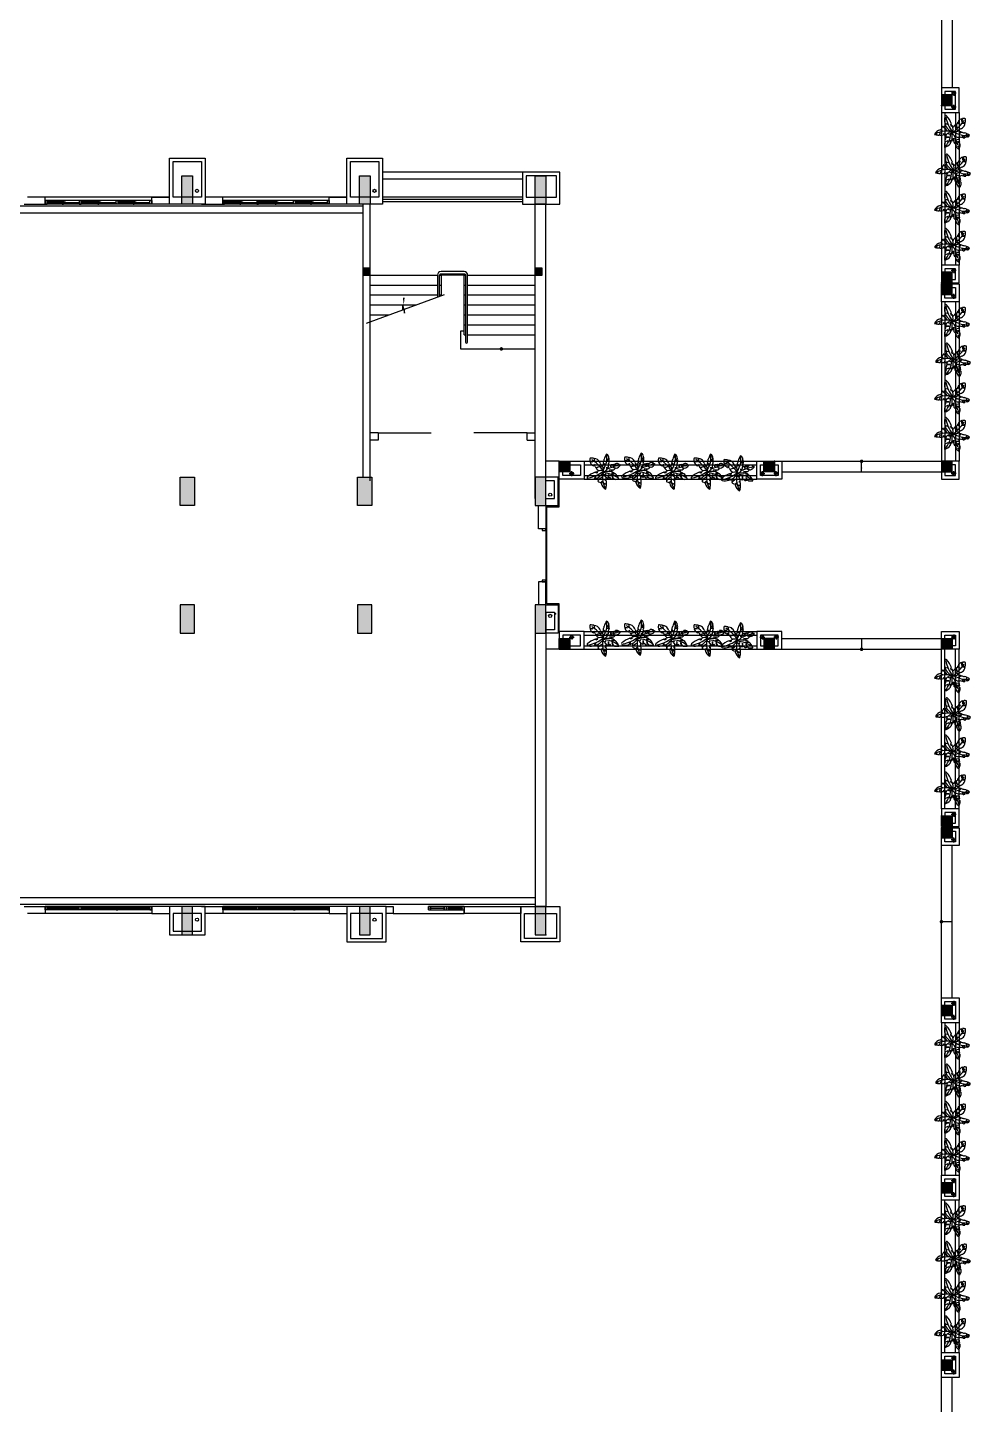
# Model space of a CAD drawing. Header units: millimetres. Extents: x -9574 to 115615, y -25569 to 161230.
# Drawn here: x 51160 to 77728, y 52388 to 91210 of the extents above; entities that cross this region are included whole.
import ezdxf

# ---------------------------------------------------------------- set-up
doc = ezdxf.new("R2010")
doc.units = ezdxf.units.MM
doc.linetypes.add('TT T1$0$HIDDEN', pattern=[0.375, 0.25, -0.125])
for name, color, linetype in [('cot TT T1$0$COT1', 7, 'Continuous'), ('cot TT T1$0$COTPHU7', 7, 'Continuous'), ('TT T1$0$03', 4, 'Continuous'), ('TT T1$0$COTPHU7', 7, 'Continuous'), ('TT T1$0$CUA3', 3, 'Continuous'), ('TT T1$0$DODOC2', 7, 'Continuous'), ('TT T1$0$HATCH', 8, 'Continuous'), ('TT T1$0$HATCH5', 5, 'Continuous'), ('TT T1$0$KHUATNGAN', 2, 'TT T1$0$HIDDEN'), ('TT T1$0$NETCAT8', 8, 'Continuous'), ('TT T1$0$TAYVIN31', 31, 'Continuous'), ('TT T1$0$THAY55', 55, 'Continuous'), ('TT T1$0$TUONG6', 6, 'Continuous')]:
    doc.layers.add(name, color=color, linetype=linetype)
doc.styles.add('TT T1$0$VSIMPLEX.SHX', font='VSIMPLEX.SHX', dxfattribs={"width": 0.8})
doc.linetypes.add('TT T1$0$ZIGZAG', pattern='A,0.0001,-0.2,[131,ltypeshp.shx,S=0.2,R=0,X=-0.2,Y=0],-0.4,[131,ltypeshp.shx,S=0.2,R=180,X=0.2,Y=0],-0.2', length=0.8001)
doc.dimstyles.new('TT T1$0$100', dxfattribs={"dimscale": 0, "dimtxt": 600, "dimasz": 120, "dimexe": 150, "dimexo": 300, "dimgap": 100, "dimtad": 1, "dimdec": 0, "dimzin": 0, "dimdsep": 46, "dimtxsty": 'TT T1$0$VSIMPLEX.SHX', "dimblk1": 'TT T1$0$_OBLIQUE', "dimblk2": 'TT T1$0$_OBLIQUE', "dimsah": 1, "dimcen": 0, "dimdle": 100, "dimclrd": 2, "dimclre": 2, "dimclrt": 4, "dimadec": 0, "dimazin": 0, "dimtfac": 1, "dimtdec": 0, "dimtix": 1, "dimtmove": 2, "dimatfit": 3, "dimfxl": 0, "dimtolj": 1, "dimtzin": 0, "dimlwd": -1, "dimlwe": -1, "dimarcsym": 0})

# ---------------------------------------------------------------- blocks, each defined once
blk = doc.blocks.new('TT T1$0$Cotvuong')
blk.add_hatch(color=256).paths.add_polyline_path([(50, 50), (-50, 50), (-50, -50), (50, -50)])
blk.add_lwpolyline([(-50, -50), (50, -50), (50, 50), (-50, 50)], close=True)
blk.add_point((0, 0))
blk = doc.blocks.new('TT T1$0$CUA WC')
for p, q in [((-2000, 0), (-2000, 100)), ((-1000, 100), (-2000, 100)), ((-2000, 0), (-1000, 0)), ((-1960, 60), (-1960, 40)), ((-1940, 60), (-1960, 60)), ((-1960, 40), (-1940, 40)), ((-1940, 100), (-1940, 60)), ((-1560, 60), (-1940, 60)), ((-1940, 40), (-1940, 0)), ((-1940, 40), (-1560, 40)), ((-1560, 100), (-1560, 60)), ((-1560, 60), (-1540, 60)), ((-1560, 40), (-1560, 0)), ((-1540, 40), (-1560, 40)), ((-1540, 60), (-1540, 40)), ((-1500, 100), (-1500, 0)), ((-1440, 60), (-1460, 60)), ((-1460, 60), (-1460, 40)), ((-1460, 40), (-1440, 40)), ((-1440, 100), (-1440, 60)), ((-1440, 60), (-1060, 60)), ((-1440, 40), (-1440, 0)), ((-1060, 40), (-1440, 40)), ((-1060, 100), (-1060, 60)), ((-1060, 60), (-1040, 60)), ((-1040, 40), (-1060, 40)), ((-1060, 40), (-1060, 0)), ((-1040, 60), (-1040, 40)), ((-1000, 0), (-1000, 100)), ((-1000, 100), (-1000, 0))]:
    blk.add_line(p, q)
blk = doc.blocks.new('TT T1$0$ONG 90')
at = {"layer": 'TT T1$0$03', "ltscale": 2}
blk.add_circle((216316, 240869), 45, dxfattribs=at)
at = {"layer": 'TT T1$0$HATCH', "ltscale": 2}
for points in [[(216386, 240869), (216246, 240869)], [(216316, 240939), (216316, 240799)]]:
    blk.add_lwpolyline(points, dxfattribs=at)
blk = doc.blocks.new('TT T1$0$_OBLIQUE')
at = {"color": 0, "linetype": 'ByBlock'}
blk.add_line((-0.5, -0.5), (0.5, 0.5), dxfattribs=at)
blk = doc.blocks.new('TT T1$0$tree13')
for p, q in [((-708, 1250), (-571, 1222)), ((-529, 1383), (-499, 1243)), ((-499, 1243), (-500, 1373)), ((35, 1419), (-28, 1462)), ((-17, 1484), (35, 1419)), ((151, 1276), (52, 1249)), ((52, 1249), (146, 1257)), ((135, 1379), (70, 1319)), ((70, 1319), (148, 1359)), ((-571, 1222), (-701, 1221)), ((-587, 1064), (-470, 1109)), ((-470, 1109), (-557, 1046)), ((-409, 717), (-471, 758)), ((-443, 965), (-287, 1009)), ((-287, 1009), (-434, 948)), ((-409, 778), (-387, 787)), ((-408, 712), (-409, 778)), ((-387, 787), (-382, 725)), ((-382, 725), (-363, 800)), ((-210, 993), (-208, 1108)), ((-210, 993), (-187, 1086)), ((-21, 1103), (-119, 1155)), ((-109, 1186), (-21, 1103)), ((-61, 621), (4, 690)), ((4, 690), (-36, 591)), ((21, 961), (84, 933)), ((99, 961), (21, 961)), ((122, 659), (109, 493)), ((141, 497), (122, 659)), ((164, 860), (354, 862)), ((299, 829), (164, 860)), ((226, 996), (207, 1094)), ((237, 1100), (226, 996)), ((389, 720), (257, 704)), ((257, 704), (417, 698)), ((313, 1034), (425, 1139)), ((351, 1122), (313, 1034)), ((351, 975), (478, 946)), ((435, 942), (351, 975)), ((597, 1119), (518, 1051)), ((518, 1051), (626, 1099)), ((-496, 470), (-460, 576)), ((-460, 576), (-452, 477)), ((-359, 423), (-174, 534)), ((-174, 534), (-349, 371)), ((-207, 291), (-149, 357)), ((-149, 357), (-202, 266)), ((-73, 259), (31, 204)), ((32, 233), (-73, 259)), ((19, 431), (-35, 405)), ((-35, 405), (23, 398)), ((-31, 113), (20, 65)), ((23, 96), (-31, 113)), ((289, 603), (334, 486)), ((314, 480), (289, 603))]:
    blk.add_line(p, q)
for centre, radius, start, end in [((-426, 1302), 288, 161.22057, 190.46391), ((-688, 570), 825, 78.82497, 90.66973), ((-1663, -299), 1923, 36.70352, 57.46955), ((-688, 570), 825, 67.69491, 76.79451), ((-543, 1079), 304, 15.84499, 56.6107), ((-1747, 1706), 1718, 342.73003, 347.61683), ((-1075, 1448), 1130, 330.67245, 3.64103), ((576, 1196), 659, 156.20131, 167.61683), ((576, 1196), 659, 146.01896, 154.0763), ((6, 1456), 111, 7.54311, 78.04737), ((275, 1456), 160, 174.7063, 208.78898), ((835, 1080), 712, 165.62389, 173.84973), ((33, 1310), 123, 344.00841, 22.93603), ((835, 1080), 712, 164.00841, 164.11009), ((-213, -69), 867, 107.22311, 135.02068), ((-1099, 2078), 1607, 281.5143, 307.81512), ((-426, 1302), 288, 196.40707, 234.18705), ((-525, 1162), 116, 233.23245, 237.5887), ((-525, 1162), 116, 255.92903, 267.09096), ((-519, 992), 55.6, 24.20547, 101.40539), ((-75, 1191), 432, 204.20547, 211.55133), ((-610, 994), 540, 287.04088, 341.5638), ((-75, 1191), 432, 213.43574, 237.83866), ((-204, 502), 338, 71.72741, 118.19391), ((-162, 1187), 91.7, 195.84499, 230.56058), ((-436, 855), 339, 47.95142, 50.56058), ((-436, 855), 339, 354.60078, 42.92546), ((1500, 696), 1682, 164.075, 168.42838), ((1035, 558), 1182, 173.24967, 205.59269), ((712, 1234), 986, 210.56587, 218.42142), ((-223, -578), 1327, 53.45552, 85.59403), ((-216, 1107), 347, 286.68382, 329.89098), ((1500, 696), 1682, 162.73003, 163.0792), ((280, -4556), 5352, 91.68042, 93.97712), ((2057, -3980), 5268, 107.3413, 112.30582), ((-216, 1107), 347, 335.14276, 8.16711), ((136, 335), 459, 57.07131, 91.68042), ((-414, 4662), 3622, 278.63524, 279.86649), ((126, 1177), 389, 277.77307, 296.42515), ((-414, 4662), 3622, 280.35814, 282.19773), ((126, 1177), 389, 305.99623, 321.84597), ((136, 335), 459, 17.5149, 52.2403), ((-414, 4662), 3622, 283.39804, 283.54829), ((487, 925), 223, 60.44682, 103.54829), ((404, 1231), 294, 284.4707, 323.14766), ((614, 1074), 32.6, 323.14766, 55.43795), ((-791, 509), 48.9, 135.02068, 258.40698), ((-666, 1148), 699, 259.55572, 284.07698), ((-125, 435), 234, 157.07713, 182.74732), ((-125, 435), 234, 195.99005, 196.05894), ((-294, 386), 57.9, 196.05894, 237.73172), ((-147, 618), 332, 237.73172, 259.80305), ((175, 342), 385, 191.41461, 242.88771), ((712, 1234), 986, 220.69477, 225.75557), ((-972, 251), 1004, 345.52388, 349.58652), ((109, 502), 101, 159.08152, 190.52006), ((-1279, 245), 1311, 8.16996, 10.52006), ((-972, 251), 1004, 351.20185, 357.36022), ((-1279, 245), 1311, 1.75564, 6.73455), ((109, 615), 122, 225.75557, 269.97568), ((-972, 251), 1004, 358.98997, 1.92966), ((109, 615), 122, 285.20686, 289.73687), ((448, -329), 882, 107.10126, 109.73687), ((194, 496), 18.4, 357.81276, 107.10126), ((245, 494), 32.2, 177.81276, 248.04605), ((261, 533), 74.9, 248.04605, 310.86142), ((336, 446), 40.5, 122.98824, 130.86142), ((336, 446), 40.5, 45.3238, 92.90929), ((445, 556), 114, 225.3238, 268.31736), ((464, 1204), 762, 268.31736, 278.12574), ((570, 461), 12.2, 278.12574, 73.06874)]:
    blk.add_arc(centre, radius, start, end)
blk = doc.blocks.new('cot TT T1$0$Cotvuong')
blk.add_hatch(color=256).paths.add_polyline_path([(50, 50), (-50, 50), (-50, -50), (50, -50)])
blk.add_lwpolyline([(-50, -50), (50, -50), (50, 50), (-50, 50)], close=True)
blk.add_point((0, 0))
blk = doc.blocks.new('cot TT T1$0$cothh')
at = {"layer": 'cot TT T1$0$COT1'}
for points in [[(-86230, 65760), (-86230, 65460), (-87030, 65460), (-87030, 65760)], [(-78530, 65760), (-78530, 65460), (-77730, 65460), (-77730, 65760)], [(-74930, 65760), (-74930, 65460), (-74130, 65460), (-74130, 65760)], [(-66430, 65760), (-66430, 65460), (-65630, 65460), (-65630, 65760)], [(-86230, 60810), (-86230, 60510), (-87030, 60510), (-87030, 60810)], [(-77730, 60860), (-77730, 60460), (-78530, 60460), (-78530, 60860)], [(-74930, 60860), (-74930, 60460), (-74130, 60460), (-74130, 60860)], [(-66430, 60810), (-66430, 60510), (-65630, 60510), (-65630, 60810)], [(-86230, 55810), (-86230, 55510), (-87030, 55510), (-87030, 55810)], [(-77730, 55860), (-77730, 55460), (-78530, 55460), (-78530, 55860)], [(-74930, 55860), (-74930, 55460), (-74130, 55460), (-74130, 55860)], [(-66430, 55810), (-66430, 55510), (-65630, 55510), (-65630, 55810)]]:
    blk.add_hatch(color=9, dxfattribs=at).paths.add_polyline_path(points)
at = {"layer": 'cot TT T1$0$COT1', "color": 9}
for points in [[(-86230, 65760), (-86230, 65460), (-87030, 65460), (-87030, 65760)], [(-78530, 65760), (-78530, 65460), (-77730, 65460), (-77730, 65760)], [(-74930, 65760), (-74930, 65460), (-74130, 65460), (-74130, 65760)], [(-66430, 65760), (-66430, 65460), (-65630, 65460), (-65630, 65760)], [(-86230, 60810), (-86230, 60510), (-87030, 60510), (-87030, 60810)], [(-77730, 60860), (-77730, 60460), (-78530, 60460), (-78530, 60860)], [(-74930, 60860), (-74930, 60460), (-74130, 60460), (-74130, 60860)], [(-66430, 60810), (-66430, 60510), (-65630, 60510), (-65630, 60810)], [(-86230, 55810), (-86230, 55510), (-87030, 55510), (-87030, 55810)], [(-77730, 55860), (-77730, 55460), (-78530, 55460), (-78530, 55860)], [(-74930, 55860), (-74930, 55460), (-74130, 55460), (-74130, 55860)], [(-66430, 55810), (-66430, 55510), (-65630, 55510), (-65630, 55810)]]:
    blk.add_lwpolyline(points, close=True, dxfattribs=at)
at = {"layer": 'cot TT T1$0$COT1'}
blk.add_point((-74680, 66040), dxfattribs=at)
at = {"layer": 'cot TT T1$0$COT1', "color": 9, "ltscale": 2}
for p in [(-87030, 65760), (-77730, 65760), (-74130, 65760), (-65630, 65760)]:
    blk.add_point(p, dxfattribs=at)
at = {"layer": 'cot TT T1$0$COTPHU7', "ltscale": 2, "xscale": 2, "yscale": 2, "rotation": 270}
for p in [(-84330, 65560), (-84330, 60710)]:
    blk.add_blockref('cot TT T1$0$Cotvuong', p, dxfattribs=at)
blk = doc.blocks.new('cot TT T1')
at = {"layer": 'cot TT T1$0$COT1'}
for points in [[(77210, 89010), (77210, 89310), (76910, 89310), (76910, 89010)], [(77210, 84010), (77210, 84310), (76910, 84310), (76910, 84010)], [(77210, 83680), (77210, 83980), (76910, 83980), (76910, 83680)], [(66440, 78980), (66440, 78680), (66140, 78680), (66140, 78980)], [(72210, 78680), (71910, 78680), (71910, 78980), (72210, 78980)], [(77210, 78680), (77210, 78980), (76910, 78980), (76910, 78680)], [(66440, 73980), (66440, 73680), (66140, 73680), (66140, 73980)], [(72210, 73980), (71910, 73980), (71910, 73680), (72210, 73680)], [(77210, 73980), (77210, 73680), (76910, 73680), (76910, 73980)], [(77210, 68980), (77210, 68680), (76910, 68680), (76910, 68980)], [(77210, 68650), (77210, 68350), (76910, 68350), (76910, 68650)], [(77210, 63650), (77210, 63350), (76910, 63350), (76910, 63650)], [(77210, 58650), (77210, 58350), (76910, 58350), (76910, 58650)], [(77210, 53650), (77210, 53350), (76910, 53350), (76910, 53650)]]:
    blk.add_hatch(color=256, dxfattribs=at).paths.add_polyline_path(points)
for points in [[(77210, 89010), (77210, 89310), (76910, 89310), (76910, 89010)], [(77210, 89010), (77210, 89310), (76910, 89310), (76910, 89010)], [(77210, 84010), (77210, 84310), (76910, 84310), (76910, 84010)], [(77210, 84010), (77210, 84310), (76910, 84310), (76910, 84010)], [(77210, 83680), (77210, 83980), (76910, 83980), (76910, 83680)], [(77210, 83680), (77210, 83980), (76910, 83980), (76910, 83680)], [(66440, 78980), (66440, 78680), (66140, 78680), (66140, 78980)], [(66440, 78980), (66440, 78680), (66140, 78680), (66140, 78980)], [(72210, 78680), (71910, 78680), (71910, 78980), (72210, 78980)], [(72210, 78680), (71910, 78680), (71910, 78980), (72210, 78980)], [(77210, 78680), (77210, 78980), (76910, 78980), (76910, 78680)], [(77210, 78680), (77210, 78980), (76910, 78980), (76910, 78680)], [(66440, 73980), (66440, 73680), (66140, 73680), (66140, 73980)], [(66440, 73980), (66440, 73680), (66140, 73680), (66140, 73980)], [(72210, 73980), (71910, 73980), (71910, 73680), (72210, 73680)], [(72210, 73980), (71910, 73980), (71910, 73680), (72210, 73680)], [(77210, 73980), (77210, 73680), (76910, 73680), (76910, 73980)], [(77210, 73980), (77210, 73680), (76910, 73680), (76910, 73980)], [(77210, 68980), (77210, 68680), (76910, 68680), (76910, 68980)], [(77210, 68980), (77210, 68680), (76910, 68680), (76910, 68980)], [(77210, 68650), (77210, 68350), (76910, 68350), (76910, 68650)], [(77210, 68650), (77210, 68350), (76910, 68350), (76910, 68650)], [(77210, 63650), (77210, 63350), (76910, 63350), (76910, 63650)], [(77210, 63650), (77210, 63350), (76910, 63350), (76910, 63650)], [(77210, 58650), (77210, 58350), (76910, 58350), (76910, 58650)], [(77210, 58650), (77210, 58350), (76910, 58350), (76910, 58650)], [(77210, 53650), (77210, 53350), (76910, 53350), (76910, 53650)], [(77210, 53650), (77210, 53350), (76910, 53350), (76910, 53650)]]:
    blk.add_lwpolyline(points, close=True, dxfattribs=at)
for p in [(76910, 89010), (76910, 84010), (76910, 83680), (72210, 78980), (76910, 78680), (76910, 73980), (72210, 73680), (76910, 68980), (76910, 68650), (76910, 63650), (76910, 58650), (76910, 53650)]:
    blk.add_point(p, dxfattribs=at)
at = {"layer": 'cot TT T1$0$COT1', "rotation": 270}
blk.add_blockref('cot TT T1$0$cothh', (0, 0), dxfattribs=at)
blk = doc.blocks.new('TT T1')
at = {"layer": 'TT T1$0$03', "ltscale": 2}
for p, q in [((66140, 78980), (65760, 78980)), ((66140, 73680), (65760, 73680))]:
    blk.add_line(p, q, dxfattribs=at)
for points in [[(76910, 93810), (76910, 89510)], [(77210, 93810), (77210, 89510)], [(76910, 88810), (76910, 84510)], [(77010, 88810), (77010, 84510)], [(77310, 88810), (77310, 84510)], [(77410, 88810), (77410, 84510)], [(76910, 83480), (76910, 78980)], [(77010, 83480), (77010, 78980)], [(77310, 83480), (77310, 78980)], [(77410, 83480), (77410, 78980)], [(66840, 78980), (71710, 78980)], [(66840, 78880), (71710, 78880)], [(72410, 78980), (76910, 78980)], [(66140.1, 74180), (66140.1, 74960), (65790.1, 74960), (65790.1, 77700.2), (66140.1, 77700.2), (66140.1, 78480)], [(66840, 78580), (71710, 78580)], [(66840, 78480), (71710, 78480)], [(72410, 78680), (76910, 78680)], [(66840, 74180), (71710, 74180)], [(66840, 74080), (71710, 74080)], [(66840, 73780), (71710, 73780)], [(72410, 73980), (76910, 73980)], [(66840, 73680), (71710, 73680)], [(72410, 73680), (76910, 73680)], [(76910, 69180), (76910, 73680)], [(77010, 69180), (77010, 73680)], [(77310, 69180), (77310, 73680)], [(77410, 69180), (77410, 73680)], [(76910, 63850), (76910, 68150)], [(77210, 63850), (77210, 68150)], [(76910, 63150), (76910, 58850)], [(77010, 63150), (77010, 58850)], [(77310, 63150), (77310, 58850)], [(77410, 63150), (77410, 58850)], [(76910, 53850), (76910, 58150)], [(77010, 53850), (77010, 58150)], [(77310, 53850), (77310, 58150)], [(77410, 53850), (77410, 58150)], [(76910, 48850), (76910, 53150)], [(77210, 48850), (77210, 53150)]]:
    blk.add_lwpolyline(points, dxfattribs=at)
at = {"layer": 'TT T1$0$CUA3'}
for p, q in [((54660.1, 86430.2), (51660.1, 86430.2)), ((54660.1, 86330.2), (51660.1, 86330.2)), ((54660.1, 86230.2), (51660.1, 86230.2)), ((52138.9, 86245.2), (51710.1, 86245.2)), ((51740.1, 86280.2), (52188.9, 86280.2)), ((52168.9, 86245.2), (52587.7, 86245.2)), ((52218.9, 86280.2), (52617.7, 86280.2)), ((53135.6, 86245.2), (52667.7, 86245.2)), ((52697.7, 86280.2), (53185.6, 86280.2)), ((53165.6, 86245.2), (53622.4, 86245.2)), ((53215.6, 86280.2), (53652.4, 86280.2)), ((54131.2, 86245.2), (53702.4, 86245.2)), ((53732.4, 86280.2), (54181.2, 86280.2)), ((54161.2, 86245.2), (54580.1, 86245.2)), ((54211.2, 86280.2), (54610.1, 86280.2)), ((59660.1, 86430.2), (56660.1, 86430.2)), ((59660.1, 86330.2), (56660.1, 86330.2)), ((59660.1, 86230.2), (56660.1, 86230.2)), ((57138.9, 86245.2), (56710.1, 86245.2)), ((56740.1, 86280.2), (57188.9, 86280.2)), ((57168.9, 86245.2), (57587.7, 86245.2)), ((57218.9, 86280.2), (57617.7, 86280.2)), ((58135.6, 86245.2), (57667.7, 86245.2)), ((57697.7, 86280.2), (58185.6, 86280.2)), ((58165.6, 86245.2), (58622.4, 86245.2)), ((58215.6, 86280.2), (58652.4, 86280.2)), ((59131.2, 86245.2), (58702.4, 86245.2)), ((58732.4, 86280.2), (59181.2, 86280.2)), ((59161.2, 86245.2), (59580.1, 86245.2)), ((59211.2, 86280.2), (59610.1, 86280.2)), ((54660.1, 66430.2), (51660.1, 66430.2)), ((52138.9, 66415.2), (51710.1, 66415.2)), ((52168.9, 66415.2), (52587.7, 66415.2)), ((53135.6, 66415.2), (52667.7, 66415.2)), ((53165.6, 66415.2), (53622.4, 66415.2)), ((54131.2, 66415.2), (53702.4, 66415.2)), ((54161.2, 66415.2), (54580.1, 66415.2)), ((59660.1, 66430.2), (56660.1, 66430.2)), ((57138.9, 66415.2), (56710.1, 66415.2)), ((57168.9, 66415.2), (57587.7, 66415.2)), ((58135.6, 66415.2), (57667.7, 66415.2)), ((58165.6, 66415.2), (58622.4, 66415.2)), ((59131.2, 66415.2), (58702.4, 66415.2)), ((59161.2, 66415.2), (59580.1, 66415.2)), ((54660.1, 66330.2), (51660.1, 66330.2)), ((54660.1, 66230.2), (51660.1, 66230.2)), ((51740.1, 66380.2), (52188.9, 66380.2)), ((52218.9, 66380.2), (52617.7, 66380.2)), ((52697.7, 66380.2), (53185.6, 66380.2)), ((53215.6, 66380.2), (53652.4, 66380.2)), ((53732.4, 66380.2), (54181.2, 66380.2)), ((54211.2, 66380.2), (54610.1, 66380.2)), ((59660.1, 66330.2), (56660.1, 66330.2)), ((59660.1, 66230.2), (56660.1, 66230.2)), ((56740.1, 66380.2), (57188.9, 66380.2)), ((57218.9, 66380.2), (57617.7, 66380.2)), ((57697.7, 66380.2), (58185.6, 66380.2)), ((58215.6, 66380.2), (58652.4, 66380.2)), ((58732.4, 66380.2), (59181.2, 66380.2)), ((59211.2, 66380.2), (59610.1, 66380.2)), ((61460.1, 66230.6), (63460.1, 66230.6))]:
    blk.add_line(p, q, dxfattribs=at)
at = {"layer": 'TT T1$0$CUA3', "linetype": 'TT T1$0$ZIGZAG', "ltscale": 0.2}
for p, q in [((61035, 79780.4), (62535, 79780.4)), ((65235, 79780.4), (63735, 79780.4))]:
    blk.add_line(p, q, dxfattribs=at)
at = {"layer": 'TT T1$0$CUA3', "ltscale": 2}
blk.add_line((65760, 77079.9), (65760, 75579.9), dxfattribs=at)
blk.add_line((65760, 77079.9), (65760, 75579.9), dxfattribs=at)
at = {"layer": 'TT T1$0$CUA3'}
for points in [[(51660.1, 86230.2), (51710.1, 86230.2), (51710.1, 86330.2), (51660.1, 86330.2)], [(51710.1, 86265.2), (51740.1, 86265.2), (51740.1, 86295.2), (51710.1, 86295.2)], [(52188.9, 86295.2), (51740.1, 86295.2), (51740.1, 86265.2), (52188.9, 86265.2)], [(52138.9, 86230.2), (52168.9, 86230.2), (52168.9, 86260.2), (52138.9, 86260.2)], [(52587.7, 86230.2), (52168.9, 86230.2), (52168.9, 86260.2), (52587.7, 86260.2)], [(52218.9, 86265.2), (52188.9, 86265.2), (52188.9, 86295.2), (52218.9, 86295.2)], [(52617.7, 86230.2), (52587.7, 86230.2), (52587.7, 86260.2), (52617.7, 86260.2)], [(52617.7, 86230.2), (52667.7, 86230.2), (52667.7, 86330.2), (52617.7, 86330.2)], [(52667.7, 86265.2), (52697.7, 86265.2), (52697.7, 86295.2), (52667.7, 86295.2)], [(53185.6, 86295.2), (52697.7, 86295.2), (52697.7, 86265.2), (53185.6, 86265.2)], [(53135.6, 86230.2), (53165.6, 86230.2), (53165.6, 86260.2), (53135.6, 86260.2)], [(53622.4, 86230.2), (53165.6, 86230.2), (53165.6, 86260.2), (53622.4, 86260.2)], [(53215.6, 86265.2), (53185.6, 86265.2), (53185.6, 86295.2), (53215.6, 86295.2)], [(53652.4, 86230.2), (53622.4, 86230.2), (53622.4, 86260.2), (53652.4, 86260.2)], [(53702.4, 86230.2), (53652.4, 86230.2), (53652.4, 86330.2), (53702.4, 86330.2)], [(53702.4, 86265.2), (53732.4, 86265.2), (53732.4, 86295.2), (53702.4, 86295.2)], [(54181.2, 86295.2), (53732.4, 86295.2), (53732.4, 86265.2), (54181.2, 86265.2)], [(54131.2, 86230.2), (54161.2, 86230.2), (54161.2, 86260.2), (54131.2, 86260.2)], [(54580.1, 86230.2), (54161.2, 86230.2), (54161.2, 86260.2), (54580.1, 86260.2)], [(54211.2, 86265.2), (54181.2, 86265.2), (54181.2, 86295.2), (54211.2, 86295.2)], [(54610.1, 86230.2), (54580.1, 86230.2), (54580.1, 86260.2), (54610.1, 86260.2)], [(54660.1, 86230.2), (54610.1, 86230.2), (54610.1, 86330.2), (54660.1, 86330.2)], [(56660.1, 86230.2), (56710.1, 86230.2), (56710.1, 86330.2), (56660.1, 86330.2)], [(56710.1, 86265.2), (56740.1, 86265.2), (56740.1, 86295.2), (56710.1, 86295.2)], [(57188.9, 86295.2), (56740.1, 86295.2), (56740.1, 86265.2), (57188.9, 86265.2)], [(57138.9, 86230.2), (57168.9, 86230.2), (57168.9, 86260.2), (57138.9, 86260.2)], [(57587.7, 86230.2), (57168.9, 86230.2), (57168.9, 86260.2), (57587.7, 86260.2)], [(57218.9, 86265.2), (57188.9, 86265.2), (57188.9, 86295.2), (57218.9, 86295.2)], [(57617.7, 86230.2), (57587.7, 86230.2), (57587.7, 86260.2), (57617.7, 86260.2)], [(57617.7, 86230.2), (57667.7, 86230.2), (57667.7, 86330.2), (57617.7, 86330.2)], [(57667.7, 86265.2), (57697.7, 86265.2), (57697.7, 86295.2), (57667.7, 86295.2)], [(58185.6, 86295.2), (57697.7, 86295.2), (57697.7, 86265.2), (58185.6, 86265.2)], [(58135.6, 86230.2), (58165.6, 86230.2), (58165.6, 86260.2), (58135.6, 86260.2)], [(58622.4, 86230.2), (58165.6, 86230.2), (58165.6, 86260.2), (58622.4, 86260.2)], [(58215.6, 86265.2), (58185.6, 86265.2), (58185.6, 86295.2), (58215.6, 86295.2)], [(58652.4, 86230.2), (58622.4, 86230.2), (58622.4, 86260.2), (58652.4, 86260.2)], [(58702.4, 86230.2), (58652.4, 86230.2), (58652.4, 86330.2), (58702.4, 86330.2)], [(58702.4, 86265.2), (58732.4, 86265.2), (58732.4, 86295.2), (58702.4, 86295.2)], [(59181.2, 86295.2), (58732.4, 86295.2), (58732.4, 86265.2), (59181.2, 86265.2)], [(59131.2, 86230.2), (59161.2, 86230.2), (59161.2, 86260.2), (59131.2, 86260.2)], [(59580.1, 86230.2), (59161.2, 86230.2), (59161.2, 86260.2), (59580.1, 86260.2)], [(59211.2, 86265.2), (59181.2, 86265.2), (59181.2, 86295.2), (59211.2, 86295.2)], [(59610.1, 86230.2), (59580.1, 86230.2), (59580.1, 86260.2), (59610.1, 86260.2)], [(59660.1, 86230.2), (59610.1, 86230.2), (59610.1, 86330.2), (59660.1, 86330.2)], [(51660.1, 66430.2), (51710.1, 66430.2), (51710.1, 66330.2), (51660.1, 66330.2)], [(51710.1, 66395.2), (51740.1, 66395.2), (51740.1, 66365.2), (51710.1, 66365.2)], [(52188.9, 66365.2), (51740.1, 66365.2), (51740.1, 66395.2), (52188.9, 66395.2)], [(52138.9, 66430.2), (52168.9, 66430.2), (52168.9, 66400.2), (52138.9, 66400.2)], [(52587.7, 66430.2), (52168.9, 66430.2), (52168.9, 66400.2), (52587.7, 66400.2)], [(52218.9, 66395.2), (52188.9, 66395.2), (52188.9, 66365.2), (52218.9, 66365.2)], [(52617.7, 66430.2), (52587.7, 66430.2), (52587.7, 66400.2), (52617.7, 66400.2)], [(52617.7, 66430.2), (52667.7, 66430.2), (52667.7, 66330.2), (52617.7, 66330.2)], [(52667.7, 66395.2), (52697.7, 66395.2), (52697.7, 66365.2), (52667.7, 66365.2)], [(53185.6, 66365.2), (52697.7, 66365.2), (52697.7, 66395.2), (53185.6, 66395.2)], [(53135.6, 66430.2), (53165.6, 66430.2), (53165.6, 66400.2), (53135.6, 66400.2)], [(53622.4, 66430.2), (53165.6, 66430.2), (53165.6, 66400.2), (53622.4, 66400.2)], [(53215.6, 66395.2), (53185.6, 66395.2), (53185.6, 66365.2), (53215.6, 66365.2)], [(53652.4, 66430.2), (53622.4, 66430.2), (53622.4, 66400.2), (53652.4, 66400.2)], [(53702.4, 66430.2), (53652.4, 66430.2), (53652.4, 66330.2), (53702.4, 66330.2)], [(53702.4, 66395.2), (53732.4, 66395.2), (53732.4, 66365.2), (53702.4, 66365.2)], [(54181.2, 66365.2), (53732.4, 66365.2), (53732.4, 66395.2), (54181.2, 66395.2)], [(54131.2, 66430.2), (54161.2, 66430.2), (54161.2, 66400.2), (54131.2, 66400.2)], [(54580.1, 66430.2), (54161.2, 66430.2), (54161.2, 66400.2), (54580.1, 66400.2)], [(54211.2, 66395.2), (54181.2, 66395.2), (54181.2, 66365.2), (54211.2, 66365.2)], [(54610.1, 66430.2), (54580.1, 66430.2), (54580.1, 66400.2), (54610.1, 66400.2)], [(54660.1, 66430.2), (54610.1, 66430.2), (54610.1, 66330.2), (54660.1, 66330.2)], [(56660.1, 66430.2), (56710.1, 66430.2), (56710.1, 66330.2), (56660.1, 66330.2)], [(56710.1, 66395.2), (56740.1, 66395.2), (56740.1, 66365.2), (56710.1, 66365.2)], [(57188.9, 66365.2), (56740.1, 66365.2), (56740.1, 66395.2), (57188.9, 66395.2)], [(57138.9, 66430.2), (57168.9, 66430.2), (57168.9, 66400.2), (57138.9, 66400.2)], [(57587.7, 66430.2), (57168.9, 66430.2), (57168.9, 66400.2), (57587.7, 66400.2)], [(57218.9, 66395.2), (57188.9, 66395.2), (57188.9, 66365.2), (57218.9, 66365.2)], [(57617.7, 66430.2), (57587.7, 66430.2), (57587.7, 66400.2), (57617.7, 66400.2)], [(57617.7, 66430.2), (57667.7, 66430.2), (57667.7, 66330.2), (57617.7, 66330.2)], [(57667.7, 66395.2), (57697.7, 66395.2), (57697.7, 66365.2), (57667.7, 66365.2)], [(58185.6, 66365.2), (57697.7, 66365.2), (57697.7, 66395.2), (58185.6, 66395.2)], [(58135.6, 66430.2), (58165.6, 66430.2), (58165.6, 66400.2), (58135.6, 66400.2)], [(58622.4, 66430.2), (58165.6, 66430.2), (58165.6, 66400.2), (58622.4, 66400.2)], [(58215.6, 66395.2), (58185.6, 66395.2), (58185.6, 66365.2), (58215.6, 66365.2)], [(58652.4, 66430.2), (58622.4, 66430.2), (58622.4, 66400.2), (58652.4, 66400.2)], [(58702.4, 66430.2), (58652.4, 66430.2), (58652.4, 66330.2), (58702.4, 66330.2)], [(58702.4, 66395.2), (58732.4, 66395.2), (58732.4, 66365.2), (58702.4, 66365.2)], [(59181.2, 66365.2), (58732.4, 66365.2), (58732.4, 66395.2), (59181.2, 66395.2)], [(59131.2, 66430.2), (59161.2, 66430.2), (59161.2, 66400.2), (59131.2, 66400.2)], [(59580.1, 66430.2), (59161.2, 66430.2), (59161.2, 66400.2), (59580.1, 66400.2)], [(59211.2, 66395.2), (59181.2, 66395.2), (59181.2, 66365.2), (59211.2, 66365.2)], [(59610.1, 66430.2), (59580.1, 66430.2), (59580.1, 66400.2), (59610.1, 66400.2)], [(59660.1, 66430.2), (59610.1, 66430.2), (59610.1, 66330.2), (59660.1, 66330.2)]]:
    blk.add_lwpolyline(points, close=True, dxfattribs=at)
at = {"layer": 'TT T1$0$CUA3', "ltscale": 2}
for points in [[(65760, 77079.9), (65660, 77079.9), (65660, 77029.9), (65760, 77029.9)], [(65760, 75629.9), (65660, 75629.9), (65660, 75579.9), (65760, 75579.9)]]:
    blk.add_lwpolyline(points, close=True, dxfattribs=at)
at = {"layer": 'TT T1$0$DODOC2', "ltscale": 2}
for centre in [(55935.1, 86605.1), (60935.1, 86605.1), (65885.1, 78038.8), (65885.1, 74621.9), (55935.1, 66055.4), (60935.1, 66055.4)]:
    blk.add_circle(centre, 45, dxfattribs=at)
at = {"layer": 'TT T1$0$HATCH5', "ltscale": 2}
blk.add_lwpolyline([(76910, 83480), (76910, 78980)], dxfattribs=at)
at = {"layer": 'TT T1$0$KHUATNGAN', "ltscale": 2}
for points in [[(33130.1, 86180.2), (60610.1, 86180.2), (60610.1, 85980.2), (33130.1, 85980.2)], [(65460, 66480.2), (5050.1, 66480.2), (5050.1, 66680.2), (65460, 66680.2)]]:
    blk.add_lwpolyline(points, close=True, dxfattribs=at)
at = {"layer": 'TT T1$0$NETCAT8'}
blk.add_lwpolyline([(64510.1, 82150, 0, 0, 0), (64510.1, 85230, 0, 0, 0), (61760.1, 85230, 0, 0, 0), (61760.1, 83390, 0, 50, 0), (61760.1, 83590, 0, 0, 0)], format="xyseb", dxfattribs=at)
blk.add_lwpolyline([(60710.1, 82877.8), (61735.1, 83250.9), (61735.1, 83360), (61785.1, 83160), (61785.1, 83269.1), (62910.1, 83678.6)], dxfattribs=at)
at = {"layer": 'TT T1$0$NETCAT8', "const_width": 50}
for points in [[(64485.1, 82150, 1), (64535.1, 82150, 1)], [(74660, 78955, -1), (74660, 79005, -1)], [(74660, 73705, 1), (74660, 73655, 1)], [(76935, 66000, -1), (76885, 66000, -1)]]:
    blk.add_lwpolyline(points, format="xyb", close=True, dxfattribs=at)
at = {"layer": 'TT T1$0$TAYVIN31'}
for p, q in [((65110.1, 86360.2), (61160.1, 86360.2)), ((65110.1, 86300.2), (61160.1, 86300.2))]:
    blk.add_line(p, q, dxfattribs=at)
blk.add_lwpolyline([(62770.1, 83627.6), (62770.1, 84230, -0.4142136), (62810.1, 84270), (63460.1, 84270, -0.4142136), (63500.1, 84230), (63500.1, 82340, 1), (63560.1, 82340), (63560.1, 84230, 0.4142136), (63460.1, 84330), (62810.1, 84330, 0.4142136), (62710.1, 84230), (62710.1, 83605.8)], format="xyb", dxfattribs=at)
at = {"layer": 'TT T1$0$THAY55'}
for p, q in [((55160.1, 86430), (51160.1, 86430)), ((60160.1, 86430), (56160.1, 86430)), ((65110.1, 86430.2), (61160.1, 86430.2)), ((60810.1, 84230), (62710.1, 84230)), ((60810.1, 83950), (62710.1, 83950)), ((62770.1, 84230), (62810.1, 84230)), ((62770.1, 83950), (62810.1, 83950)), ((63460.1, 84230), (63500.1, 84230)), ((63460.1, 83950), (63500.1, 83950)), ((63560.1, 84230), (65460.1, 84230)), ((63560.1, 83950), (65460.1, 83950)), ((60810.1, 83670), (62710.1, 83670)), ((62770.1, 83670), (62810.1, 83670)), ((63460.1, 83670), (63500.1, 83670)), ((63560.1, 83670), (65460.1, 83670)), ((60810.1, 83390), (62117.2, 83390)), ((60810.1, 83110), (61348, 83110)), ((63460.1, 83390), (63500.1, 83390)), ((63460.1, 83110), (63500.1, 83110)), ((63560.1, 83390), (65460.1, 83390)), ((63560.1, 83110), (65460.1, 83110)), ((63460.1, 82830), (63500.1, 82830)), ((63560.1, 82830), (65460.1, 82830)), ((63460.1, 82550), (63500.1, 82550)), ((63560.1, 82550), (65460.1, 82550))]:
    blk.add_line(p, q, dxfattribs=at)
for points in [[(63460.1, 82550), (63460.1, 84230), (62810.1, 84230), (62810.1, 83642.2)], [(63460.1, 82650), (63360.1, 82650), (63360.1, 82150), (65460.1, 82150)]]:
    blk.add_lwpolyline(points, dxfattribs=at)
at = {"layer": 'TT T1$0$TUONG6', "ltscale": 2}
for p, q in [((65110.1, 87130.2), (61160.1, 87130.2)), ((65110.1, 86930.2), (61160.1, 86930.2))]:
    blk.add_line(p, q, dxfattribs=at)
at = {"layer": 'TT T1$0$TUONG6'}
for p, q in [((65460, 77930), (65460, 86230.2)), ((65760, 77930), (65760, 86230.2)), ((61035, 79780.4), (60810.1, 79780.4)), ((61035, 79780.4), (61035, 79580.4)), ((65235, 79580.4), (65235, 79780.4)), ((65235, 79780.4), (65460, 79780.4)), ((61035, 79580.4), (60810.1, 79580.4)), ((65235, 79580.4), (65460, 79580.4)), ((65460, 74730.4), (65460, 66430.2)), ((65760, 74730.4), (65760, 66430.2)), ((63460.1, 66430.6), (63460.1, 66230.6))]:
    blk.add_line(p, q, dxfattribs=at)
for points in [[(77410, 88810), (77410, 89510), (76910, 89510), (76910, 88810)], [(77310, 88910), (77310, 89410), (77010, 89410), (77010, 88910)], [(56160.1, 86230.2), (55160.1, 86230.2), (55160.1, 87530.2), (56160.1, 87530.2)], [(56060.1, 86430.2), (55260.1, 86430.2), (55260.1, 87430.2), (56060.1, 87430.2)], [(61160.1, 86230.2), (60160.1, 86230.2), (60160.1, 87530.2), (61160.1, 87530.2)], [(61060.1, 86430.2), (60260.1, 86430.2), (60260.1, 87430.2), (61060.1, 87430.2)], [(65110.1, 86230.2), (66160.1, 86230.2), (66160.1, 87130.2), (65110.1, 87130.2)], [(65210.1, 86430.2), (66060.1, 86430.2), (66060.1, 87030.2), (65210.1, 87030.2)], [(77410, 84010), (77410, 84510), (76910, 84510), (76910, 84010)], [(77310, 84110), (77310, 84410), (77010, 84410), (77010, 84110)], [(77410, 83980), (77410, 83480), (76910, 83480), (76910, 83980)], [(77310, 83880), (77310, 83580), (77010, 83580), (77010, 83880)], [(66840, 78480), (66140, 78480), (66140, 78980), (66840, 78980)], [(66740, 78580), (66240, 78580), (66240, 78880), (66740, 78880)], [(72410, 78480), (71710, 78480), (71710, 78980), (72410, 78980)], [(72310, 78580), (71810, 78580), (71810, 78880), (72310, 78880)], [(77410, 78480), (77410, 78980), (76910, 78980), (76910, 78480)], [(77310, 78580), (77310, 78880), (77010, 78880), (77010, 78580)], [(66840, 74180), (66140, 74180), (66140, 73680), (66840, 73680)], [(72410, 74180), (71710, 74180), (71710, 73680), (72410, 73680)], [(77410, 74180), (77410, 73680), (76910, 73680), (76910, 74180)], [(66740, 74080), (66240, 74080), (66240, 73780), (66740, 73780)], [(72310, 74080), (71810, 74080), (71810, 73780), (72310, 73780)], [(77310, 74080), (77310, 73780), (77010, 73780), (77010, 74080)], [(77410, 68680), (77410, 69180), (76910, 69180), (76910, 68680)], [(77310, 68780), (77310, 69080), (77010, 69080), (77010, 68780)], [(77410, 68650), (77410, 68150), (76910, 68150), (76910, 68650)], [(77310, 68550), (77310, 68250), (77010, 68250), (77010, 68550)], [(56160.1, 66430.2), (55160.1, 66430.2), (55160.1, 65630.2), (56160.1, 65630.2)], [(61260.1, 66430.4), (60160.1, 66430.4), (60160.1, 65430.4), (61260.1, 65430.4)], [(61460.1, 66230.6), (61260.1, 66230.6), (61260.1, 66430.6), (61460.1, 66430.6)], [(65060.1, 66230.2), (63460.1, 66230.2), (63460.1, 66430.6), (65060.1, 66430.2)], [(65060.1, 66430.4), (66160.1, 66430.4), (66160.1, 65430.4), (65060.1, 65430.4)], [(56060.1, 66230.2), (55260.1, 66230.2), (55260.1, 65730.2), (56060.1, 65730.2)], [(61160.1, 66230.4), (60260.1, 66230.4), (60260.1, 65530.4), (61160.1, 65530.4)], [(65160.1, 66230.2), (66060.1, 66230.4), (66060.1, 65530.4), (65160.1, 65530.4)], [(77410, 63850), (77410, 63150), (76910, 63150), (76910, 63850)], [(77310, 63750), (77310, 63250), (77010, 63250), (77010, 63750)], [(77410, 58850), (77410, 58150), (76910, 58150), (76910, 58850)], [(77310, 58750), (77310, 58250), (77010, 58250), (77010, 58750)], [(77410, 53850), (77410, 53150), (76910, 53150), (76910, 53850)], [(77310, 53750), (77310, 53250), (77010, 53250), (77010, 53750)]]:
    blk.add_lwpolyline(points, close=True, dxfattribs=at)
for points in [[(51060.1, 86230.2), (51660.1, 86230.2), (51660.1, 86430.2), (51160.1, 86430.2)], [(51060.1, 86230.2), (51660.1, 86230.2), (51660.1, 86430.2), (51160.1, 86430.2)], [(55260.1, 86230.2), (54660.1, 86230.2), (54660.1, 86430.2), (55160.1, 86430.2)], [(56060.1, 86230.2), (56660.1, 86230.2), (56660.1, 86430.2), (56160.1, 86430.2)], [(60260.1, 86230.2), (59660.1, 86230.2), (59660.1, 86430.2), (60160.1, 86430.2)], [(60610.1, 86230.2), (60610.1, 78530.2)], [(60810.1, 78430.2), (60810.1, 86230.2)], [(65760.1, 77730.4), (66110.1, 77730.4), (66110.1, 78530.4), (65760.1, 78530.4)], [(65760.1, 77930.4), (66010.1, 77930.4), (66010.1, 78430.4), (65760.1, 78430.4)], [(65760, 77729.8), (65760, 77079.9), (65560, 77079.9), (65560, 77729.8)], [(65760, 74930), (65760, 75579.9), (65560, 75579.9), (65560, 74930)], [(65760.1, 74930.2), (66110.1, 74930.2), (66110.1, 74130.2), (65760.1, 74130.2)], [(65760.1, 74730.2), (66010.1, 74730.2), (66010.1, 74230.2), (65760.1, 74230.2)], [(51060.1, 66430.2), (51660.1, 66430.2), (51660.1, 66230.2), (51160.1, 66230.2)], [(55260.1, 66430.2), (54660.1, 66430.2), (54660.1, 66230.2), (55160.1, 66230.2)], [(56060.1, 66430.2), (56660.1, 66430.2), (56660.1, 66230.2), (56160.1, 66230.2)], [(60260.1, 66430.2), (59660.1, 66430.2), (59660.1, 66230.2), (60160.1, 66230.2)]]:
    blk.add_lwpolyline(points, dxfattribs=at)
at = {"layer": 'TT T1$0$03', "xscale": -1}
for p, rotation in [((-163613.8, -126960.7), 270), ((-163613.8, -131960.7), 270), ((312733.8, 294950.7), 90), ((-163613.8, -142290.7), 270), ((-163613.8, -147290.7), 270), ((-163613.8, -152620.7), 270), ((-163613.8, -157620.7), 270), ((-163613.8, -162620.7), 270)]:
    blk.add_blockref('TT T1$0$ONG 90', p, dxfattribs=dict(at, rotation=rotation))
at = {"layer": 'TT T1$0$03'}
for p, rotation in [((-163613.8, 305280.7), 270), ((-163613.8, 299950.7), 270), ((282810.7, 319503.8), 180), ((-168613.8, 294950.7), 270), ((-163613.8, 294950.7), 270), ((-163613.8, 284620.7), 270), ((-163613.8, 279620.7), 270), ((-163613.8, 274620.7), 270), ((-163613.8, 269620.7), 270)]:
    blk.add_blockref('TT T1$0$ONG 90', p, dxfattribs=dict(at, rotation=rotation))
at = {"layer": 'TT T1$0$03', "xscale": -1}
for p in [(282810.7, -166843.8), (288180.7, -166843.8)]:
    blk.add_blockref('TT T1$0$ONG 90', p, dxfattribs=at)
at = {"layer": 'TT T1$0$03'}
blk.add_blockref('TT T1$0$ONG 90', (-144060.7, -166843.8), dxfattribs=at)
at = {"layer": 'TT T1$0$COTPHU7', "ltscale": 2, "xscale": 2, "yscale": 2, "rotation": 180}
for p in [(60710.1, 84330), (65560.1, 84330)]:
    blk.add_blockref('TT T1$0$Cotvuong', p, dxfattribs=at)
at = {"layer": 'TT T1$0$CUA3', "rotation": 180}
blk.add_blockref('TT T1$0$CUA WC', (61460.1, 66430.6), dxfattribs=at)
at = {"layer": 'TT T1$0$HATCH', "xscale": 0.6300000000046566, "yscale": 0.6300000000046566, "zscale": 0.63, "rotation": 270}
for p in [(76714.3, 88197.1), (76742.4, 87114.4), (76714.3, 86063), (76714.3, 85013.8), (76714.3, 82867.1), (76742.4, 81784.4), (76714.3, 80733), (76714.3, 79683.8), (76714.3, 72867.1), (76742.4, 71784.4), (76714.3, 70733), (76714.3, 69683.8), (76714.3, 62537.1), (76742.4, 61454.4), (76714.3, 60403), (76714.3, 59353.8), (76714.3, 57537.1), (76742.4, 56454.4), (76714.3, 55403), (76714.3, 54353.8)]:
    blk.add_blockref('TT T1$0$tree13', p, dxfattribs=at)
at = {"layer": 'TT T1$0$HATCH', "xscale": 0.6300000000046566, "yscale": 0.6300000000046566, "zscale": 0.63}
for p in [(68428.3, 78221.4), (67451.9, 78193.3), (69380.9, 78193.3), (70384.5, 78193.3), (71228.1, 78147.7), (67451.9, 73486.9), (68428.3, 73515), (69380.9, 73486.9), (70384.5, 73486.9), (71228.1, 73441.3)]:
    blk.add_blockref('TT T1$0$tree13', p, dxfattribs=at)
at = {"layer": 'TT T1$0$03', "ltscale": 2}
for points in [[(74660, 78680), (74660, 78980)], [(74660, 73980), (74660, 73680)], [(77210, 66000), (76910, 66000)]]:
    blk.add_leader(points, dimstyle='TT T1$0$100', override={"dimscale": 1, "dimtad": 0}, dxfattribs=at)

msp = doc.modelspace()

# ---------------------------------------------------------------- block references
for name in ['TT T1', 'cot TT T1']:
    msp.add_blockref(name, (0, 0))

doc.saveas('drawing.dxf')
